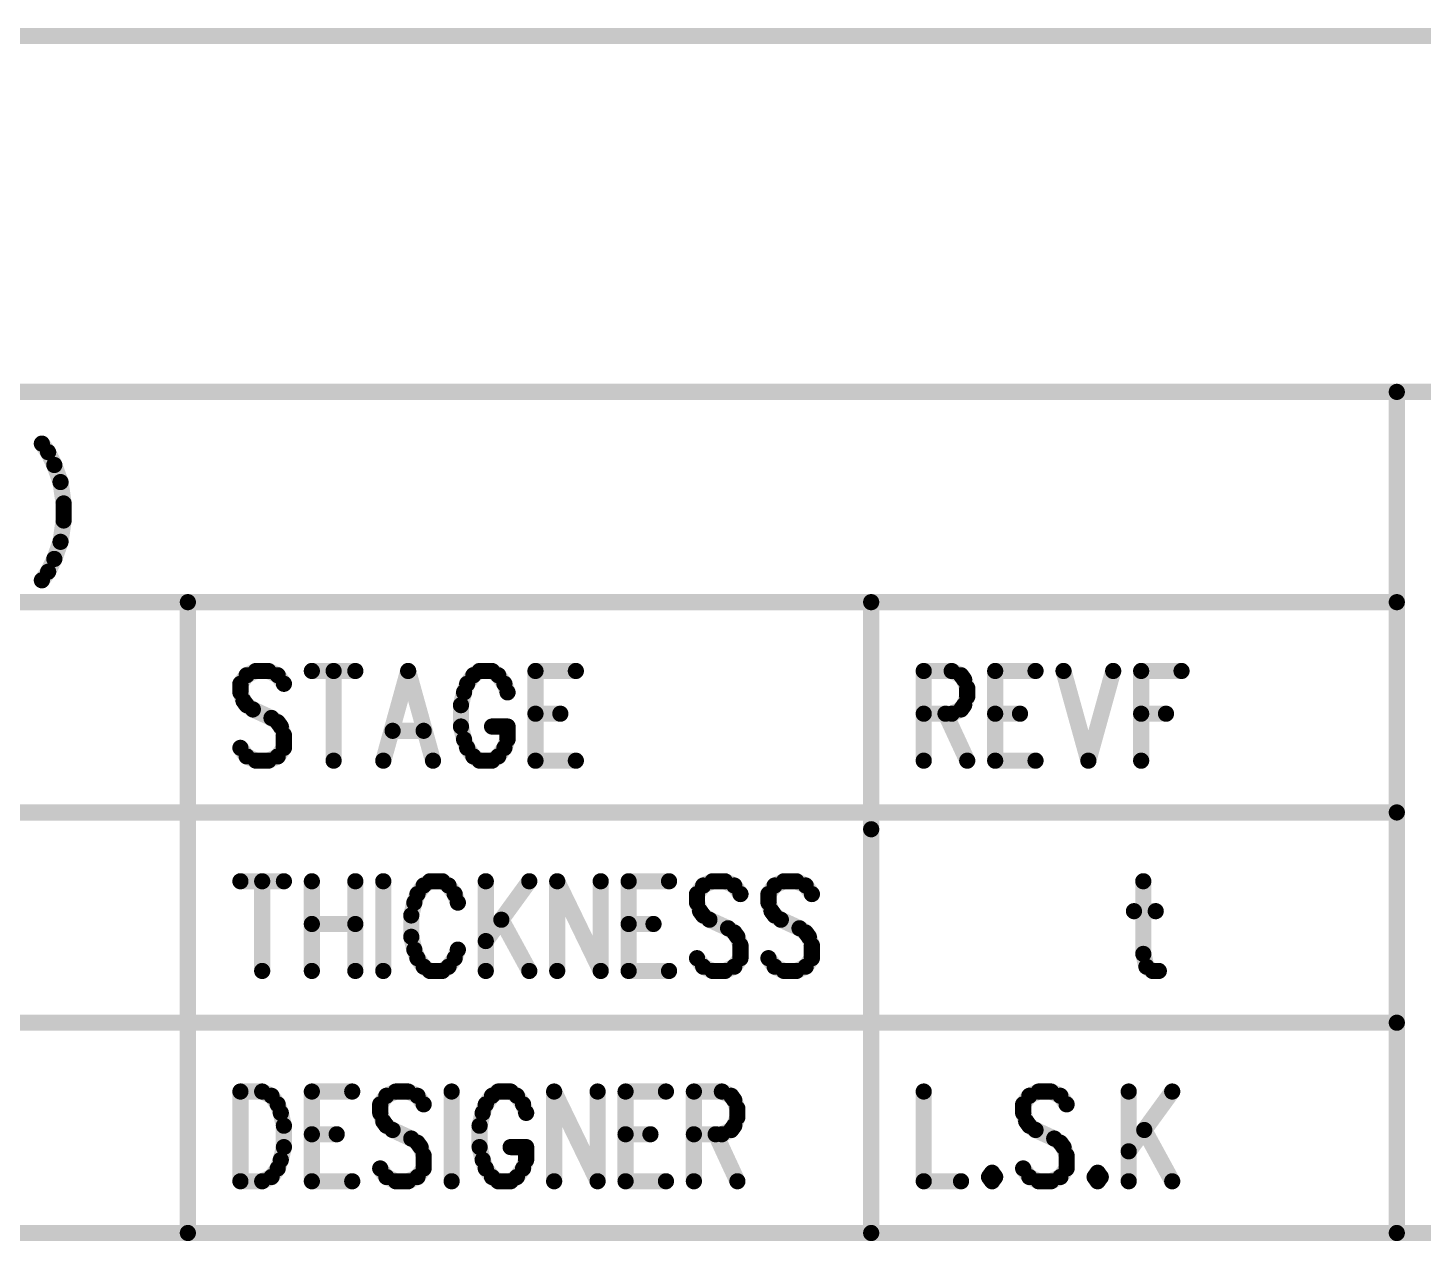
# Model space of a CAD drawing. Extents: x 100 to 144.1, y 92.5 to 144.1.
# Drawn here: x 112.01 to 120.64, y 92.55 to 100.05 of the extents above; entities that cross this region are included whole.
import ezdxf

# ---------------------------------------------------------------- set-up
doc = ezdxf.new("R2010")
doc.units = 0
doc.layers.get('0').update_dxf_attribs({"linetype": 'CONTINUOUS'})
doc.layers.add('MASK-TOP_PHO', color=1, linetype='CONTINUOUS')
doc.layers.add('SILK-TOP_PHO', color=5, linetype='CONTINUOUS')

# ---------------------------------------------------------------- blocks, each defined once
blk = doc.blocks.new('ROUND_1')
at = {"const_width": 0.050038}
blk.add_lwpolyline([(-0.025018, 0, 1), (0.025018, 0, 1)], format="xyb", close=True, dxfattribs=at)

msp = doc.modelspace()

# ---------------------------------------------------------------- linework, layer by layer
at = {"layer": 'MASK-TOP_PHO', "const_width": 0.100076}
for points in [[(100.000054, 100.000054), (143.999966, 100.000054)], [(127.625094, 97.799906), (100.32492, 97.799906)], [(120.474994, 97.799906), (120.474994, 92.600018)], [(112.097312, 97.48012), (112.13592, 97.427288)], [(112.13592, 97.427288), (112.174274, 97.34804)], [(112.174274, 97.34804), (112.212628, 97.242376)], [(112.212628, 97.242376), (112.231932, 97.110296)], [(112.231932, 97.110296), (112.231932, 97.004886)], [(112.231932, 97.004886), (112.212628, 96.872806)], [(112.212628, 96.872806), (112.174274, 96.767142)], [(112.174274, 96.767142), (112.13592, 96.687894)], [(112.13592, 96.687894), (112.097312, 96.635062)], [(120.474994, 96.499934), (100.000054, 96.499934)], [(113.000028, 96.499934), (113.000028, 92.600018)], [(117.225064, 96.499934), (117.225064, 95.096076)], [(113.420906, 96.074484), (113.363502, 96.048068)], [(113.497868, 96.074484), (113.420906, 96.074484)], [(113.555526, 96.048068), (113.497868, 96.074484)], [(113.7666, 96.074484), (114.035586, 96.074484)], [(113.90122, 96.074484), (113.90122, 95.520002)], [(114.361976, 96.074484), (114.208306, 95.520002)], [(114.361976, 96.074484), (114.515646, 95.520002)], [(114.803682, 96.074484), (114.765328, 96.048068)], [(114.880644, 96.074484), (114.803682, 96.074484)], [(114.918998, 96.048068), (114.880644, 96.074484)], [(115.149376, 96.074484), (115.149376, 95.520002)], [(115.149376, 96.074484), (115.399058, 96.074484)], [(117.54993, 96.074484), (117.54993, 95.520002)], [(117.54993, 96.074484), (117.722904, 96.074484)], [(117.722904, 96.074484), (117.780562, 96.048068)], [(117.991636, 96.074484), (117.991636, 95.520002)], [(117.991636, 96.074484), (118.241318, 96.074484)], [(118.414292, 96.074484), (118.567962, 95.520002)], [(118.721378, 96.074484), (118.567962, 95.520002)], [(118.894352, 96.074484), (118.894352, 95.520002)], [(118.894352, 96.074484), (119.144034, 96.074484)], [(113.363502, 96.048068), (113.324894, 95.995236)], [(113.324894, 95.995236), (113.324894, 95.942404)], [(113.59388, 95.995236), (113.555526, 96.048068)], [(114.726974, 95.995236), (114.70767, 95.942404)], [(114.765328, 96.048068), (114.726974, 95.995236)], [(114.957352, 95.995236), (114.918998, 96.048068)], [(114.976656, 95.942404), (114.957352, 95.995236)], [(117.780562, 96.048068), (117.799612, 96.021652)], [(117.799612, 96.021652), (117.818916, 95.96882)], [(117.818916, 95.96882), (117.818916, 95.915988)], [(113.324894, 95.942404), (113.344198, 95.889572)], [(113.344198, 95.889572), (113.363502, 95.863156)], [(114.70767, 95.942404), (114.68862, 95.863156)], [(117.818916, 95.915988), (117.799612, 95.863156)], [(113.363502, 95.863156), (113.401856, 95.83674)], [(113.401856, 95.83674), (113.517172, 95.783908)], [(114.68862, 95.863156), (114.68862, 95.731076)], [(115.149376, 95.810324), (115.303046, 95.810324)], [(117.722904, 95.810324), (117.54993, 95.810324)], [(117.68455, 95.810324), (117.818916, 95.520002)], [(117.780562, 95.83674), (117.722904, 95.810324)], [(117.799612, 95.863156), (117.780562, 95.83674)], [(117.991636, 95.810324), (118.145306, 95.810324)], [(118.894352, 95.810324), (119.048022, 95.810324)], [(113.517172, 95.783908), (113.555526, 95.757492)], [(113.555526, 95.757492), (113.574576, 95.731076)], [(113.574576, 95.731076), (113.59388, 95.678244)], [(114.68862, 95.731076), (114.70767, 95.651828)], [(114.880644, 95.731076), (114.976656, 95.731076)], [(114.976656, 95.651828), (114.976656, 95.731076)], [(113.59388, 95.678244), (113.59388, 95.59925)], [(114.265964, 95.70466), (114.457988, 95.70466)], [(114.70767, 95.651828), (114.726974, 95.59925)], [(114.957352, 95.59925), (114.976656, 95.651828)], [(113.363502, 95.546418), (113.324894, 95.59925)], [(113.420906, 95.520002), (113.363502, 95.546418)], [(113.555526, 95.546418), (113.497868, 95.520002)], [(113.59388, 95.59925), (113.555526, 95.546418)], [(114.726974, 95.59925), (114.765328, 95.546418)], [(114.765328, 95.546418), (114.803682, 95.520002)], [(114.880644, 95.520002), (114.918998, 95.546418)], [(114.918998, 95.546418), (114.957352, 95.59925)], [(113.497868, 95.520002), (113.420906, 95.520002)], [(114.803682, 95.520002), (114.880644, 95.520002)], [(115.149376, 95.520002), (115.399058, 95.520002)], [(117.991636, 95.520002), (118.241318, 95.520002)], [(120.474994, 95.199962), (100.000054, 95.199962)], [(117.225064, 95.096076), (117.225064, 92.600018)], [(113.324894, 94.774512), (113.59388, 94.774512)], [(113.459514, 94.774512), (113.459514, 94.22003)], [(113.7666, 94.774512), (113.7666, 94.22003)], [(114.035586, 94.774512), (114.035586, 94.22003)], [(114.208306, 94.774512), (114.208306, 94.22003)], [(114.496596, 94.774512), (114.457988, 94.748096)], [(114.573304, 94.774512), (114.496596, 94.774512)], [(114.611658, 94.748096), (114.573304, 94.774512)], [(114.842036, 94.774512), (114.842036, 94.22003)], [(115.111022, 94.774512), (114.842036, 94.404688)], [(115.283742, 94.774512), (115.283742, 94.22003)], [(115.283742, 94.774512), (115.552728, 94.22003)], [(115.552728, 94.774512), (115.552728, 94.22003)], [(115.725448, 94.774512), (115.725448, 94.22003)], [(115.725448, 94.774512), (115.97513, 94.774512)], [(116.244116, 94.774512), (116.186458, 94.748096)], [(116.320824, 94.774512), (116.244116, 94.774512)], [(116.378482, 94.748096), (116.320824, 94.774512)], [(116.685822, 94.774512), (116.628164, 94.748096)], [(116.76253, 94.774512), (116.685822, 94.774512)], [(116.820188, 94.748096), (116.76253, 94.774512)], [(118.90756, 94.774512), (118.90756, 94.32544)], [(114.419634, 94.695264), (114.40033, 94.642432)], [(114.457988, 94.748096), (114.419634, 94.695264)], [(114.650012, 94.695264), (114.611658, 94.748096)], [(114.669316, 94.642432), (114.650012, 94.695264)], [(116.186458, 94.748096), (116.148104, 94.695264)], [(116.148104, 94.695264), (116.148104, 94.642432)], [(116.416836, 94.695264), (116.378482, 94.748096)], [(116.628164, 94.748096), (116.58981, 94.695264)], [(116.58981, 94.695264), (116.58981, 94.642432)], [(116.858542, 94.695264), (116.820188, 94.748096)], [(114.40033, 94.642432), (114.38128, 94.563184)], [(116.148104, 94.642432), (116.167154, 94.5896)], [(116.167154, 94.5896), (116.186458, 94.563184)], [(116.58981, 94.642432), (116.60886, 94.5896)], [(116.60886, 94.5896), (116.628164, 94.563184)], [(118.849902, 94.5896), (118.984522, 94.5896)], [(113.7666, 94.510352), (114.035586, 94.510352)], [(114.38128, 94.563184), (114.38128, 94.431104)], [(114.938302, 94.536768), (115.111022, 94.22003)], [(115.725448, 94.510352), (115.879118, 94.510352)], [(116.186458, 94.563184), (116.224812, 94.536768)], [(116.224812, 94.536768), (116.340128, 94.483936)], [(116.628164, 94.563184), (116.666518, 94.536768)], [(116.666518, 94.536768), (116.781834, 94.483936)], [(114.38128, 94.431104), (114.40033, 94.351856)], [(116.340128, 94.483936), (116.378482, 94.45752)], [(116.378482, 94.45752), (116.397786, 94.431104)], [(116.397786, 94.431104), (116.416836, 94.378272)], [(116.781834, 94.483936), (116.820188, 94.45752)], [(116.820188, 94.45752), (116.839492, 94.431104)], [(116.839492, 94.431104), (116.858542, 94.378272)], [(114.40033, 94.351856), (114.419634, 94.299024)], [(114.650012, 94.299024), (114.669316, 94.351856)], [(116.416836, 94.378272), (116.416836, 94.299024)], [(116.858542, 94.378272), (116.858542, 94.299024)], [(118.90756, 94.32544), (118.926864, 94.246446)], [(114.419634, 94.299024), (114.457988, 94.246446)], [(114.457988, 94.246446), (114.496596, 94.22003)], [(114.573304, 94.22003), (114.611658, 94.246446)], [(114.611658, 94.246446), (114.650012, 94.299024)], [(116.186458, 94.246446), (116.148104, 94.299024)], [(116.244116, 94.22003), (116.186458, 94.246446)], [(116.378482, 94.246446), (116.320824, 94.22003)], [(116.416836, 94.299024), (116.378482, 94.246446)], [(116.628164, 94.246446), (116.58981, 94.299024)], [(116.685822, 94.22003), (116.628164, 94.246446)], [(116.820188, 94.246446), (116.76253, 94.22003)], [(116.858542, 94.299024), (116.820188, 94.246446)], [(118.926864, 94.246446), (118.965218, 94.22003)], [(114.496596, 94.22003), (114.573304, 94.22003)], [(115.725448, 94.22003), (115.97513, 94.22003)], [(116.320824, 94.22003), (116.244116, 94.22003)], [(116.76253, 94.22003), (116.685822, 94.22003)], [(118.965218, 94.22003), (119.003572, 94.22003)], [(120.474994, 93.89999), (100.000054, 93.89999)], [(113.324894, 93.47454), (113.324894, 92.919804)], [(113.324894, 93.47454), (113.459514, 93.47454)], [(113.459514, 93.47454), (113.517172, 93.448124)], [(113.7666, 93.47454), (113.7666, 92.919804)], [(113.7666, 93.47454), (114.016282, 93.47454)], [(114.285268, 93.47454), (114.22761, 93.448124)], [(114.361976, 93.47454), (114.285268, 93.47454)], [(114.419634, 93.448124), (114.361976, 93.47454)], [(114.630962, 93.47454), (114.630962, 92.919804)], [(114.918998, 93.47454), (114.880644, 93.448124)], [(114.995706, 93.47454), (114.918998, 93.47454)], [(115.034314, 93.448124), (114.995706, 93.47454)], [(115.264692, 93.47454), (115.264692, 92.919804)], [(115.264692, 93.47454), (115.533424, 92.919804)], [(115.533424, 93.47454), (115.533424, 92.919804)], [(115.706398, 93.47454), (115.706398, 92.919804)], [(115.706398, 93.47454), (115.95608, 93.47454)], [(116.1288, 93.47454), (116.1288, 92.919804)], [(116.1288, 93.47454), (116.301774, 93.47454)], [(116.301774, 93.47454), (116.359432, 93.448124)], [(117.54993, 93.47454), (117.54993, 92.919804)], [(118.260622, 93.47454), (118.202964, 93.448124)], [(118.33733, 93.47454), (118.260622, 93.47454)], [(118.394988, 93.448124), (118.33733, 93.47454)], [(118.81739, 93.47454), (118.81739, 92.919804)], [(119.086376, 93.47454), (118.81739, 93.104716)], [(113.517172, 93.448124), (113.555526, 93.395292)], [(113.555526, 93.395292), (113.574576, 93.34246)], [(114.22761, 93.448124), (114.189256, 93.395292)], [(114.189256, 93.395292), (114.189256, 93.34246)], [(114.457988, 93.395292), (114.419634, 93.448124)], [(114.842036, 93.395292), (114.822986, 93.34246)], [(114.880644, 93.448124), (114.842036, 93.395292)], [(115.072668, 93.395292), (115.034314, 93.448124)], [(115.091718, 93.34246), (115.072668, 93.395292)], [(116.359432, 93.448124), (116.378482, 93.421708)], [(116.378482, 93.421708), (116.397786, 93.368876)], [(118.202964, 93.448124), (118.16461, 93.395292)], [(118.16461, 93.395292), (118.16461, 93.34246)], [(118.433342, 93.395292), (118.394988, 93.448124)], [(113.574576, 93.34246), (113.59388, 93.263212)], [(114.189256, 93.34246), (114.208306, 93.289628)], [(114.822986, 93.34246), (114.803682, 93.263212)], [(116.397786, 93.316044), (116.378482, 93.263212)], [(116.397786, 93.368876), (116.397786, 93.316044)], [(118.16461, 93.34246), (118.18366, 93.289628)], [(113.59388, 93.263212), (113.59388, 93.131132)], [(113.7666, 93.21038), (113.92027, 93.21038)], [(114.208306, 93.289628), (114.22761, 93.263212)], [(114.22761, 93.263212), (114.265964, 93.236796)], [(114.265964, 93.236796), (114.38128, 93.183964)], [(114.803682, 93.263212), (114.803682, 93.131132)], [(115.706398, 93.21038), (115.860068, 93.21038)], [(116.301774, 93.21038), (116.1288, 93.21038)], [(116.26342, 93.21038), (116.397786, 92.919804)], [(116.359432, 93.236796), (116.301774, 93.21038)], [(116.378482, 93.263212), (116.359432, 93.236796)], [(118.18366, 93.289628), (118.202964, 93.263212)], [(118.202964, 93.263212), (118.241318, 93.236796)], [(118.241318, 93.236796), (118.356634, 93.183964)], [(118.913402, 93.236796), (119.086376, 92.919804)], [(113.59388, 93.131132), (113.574576, 93.051884)], [(114.38128, 93.183964), (114.419634, 93.157548)], [(114.419634, 93.157548), (114.438938, 93.131132)], [(114.438938, 93.131132), (114.457988, 93.0783)], [(114.803682, 93.131132), (114.822986, 93.051884)], [(114.995706, 93.131132), (115.091718, 93.131132)], [(115.091718, 93.051884), (115.091718, 93.131132)], [(118.356634, 93.183964), (118.394988, 93.157548)], [(118.394988, 93.157548), (118.414292, 93.131132)], [(118.414292, 93.131132), (118.433342, 93.0783)], [(113.574576, 93.051884), (113.555526, 92.999052)], [(114.457988, 93.0783), (114.457988, 92.999052)], [(114.822986, 93.051884), (114.842036, 92.999052)], [(115.072668, 92.999052), (115.091718, 93.051884)], [(118.433342, 93.0783), (118.433342, 92.999052)], [(113.517172, 92.94622), (113.459514, 92.919804)], [(113.555526, 92.999052), (113.517172, 92.94622)], [(114.22761, 92.94622), (114.189256, 92.999052)], [(114.285268, 92.919804), (114.22761, 92.94622)], [(114.419634, 92.94622), (114.361976, 92.919804)], [(114.457988, 92.999052), (114.419634, 92.94622)], [(114.842036, 92.999052), (114.880644, 92.94622)], [(114.880644, 92.94622), (114.918998, 92.919804)], [(114.995706, 92.919804), (115.034314, 92.94622)], [(115.034314, 92.94622), (115.072668, 92.999052)], [(117.972586, 92.972636), (117.953282, 92.94622)], [(117.953282, 92.94622), (117.972586, 92.919804)], [(117.991636, 92.94622), (117.972586, 92.972636)], [(117.972586, 92.919804), (117.991636, 92.94622)], [(118.202964, 92.94622), (118.16461, 92.999052)], [(118.260622, 92.919804), (118.202964, 92.94622)], [(118.394988, 92.94622), (118.33733, 92.919804)], [(118.433342, 92.999052), (118.394988, 92.94622)], [(118.625366, 92.972636), (118.606316, 92.94622)], [(118.606316, 92.94622), (118.625366, 92.919804)], [(118.64467, 92.94622), (118.625366, 92.972636)], [(118.625366, 92.919804), (118.64467, 92.94622)], [(113.459514, 92.919804), (113.324894, 92.919804)], [(113.7666, 92.919804), (114.016282, 92.919804)], [(114.361976, 92.919804), (114.285268, 92.919804)], [(114.918998, 92.919804), (114.995706, 92.919804)], [(115.706398, 92.919804), (115.95608, 92.919804)], [(117.54993, 92.919804), (117.780562, 92.919804)], [(118.33733, 92.919804), (118.260622, 92.919804)], [(100.32492, 92.600018), (127.625094, 92.600018)]]:
    msp.add_lwpolyline(points, dxfattribs=at)
at = {"layer": 'SILK-TOP_PHO', "const_width": 0.100076}
for points in [[(100.000054, 100.000054), (143.999966, 100.000054)], [(127.625094, 97.799906), (100.32492, 97.799906)], [(120.474994, 97.799906), (120.474994, 92.600018)], [(112.097312, 97.48012), (112.13592, 97.427288)], [(112.13592, 97.427288), (112.174274, 97.34804)], [(112.174274, 97.34804), (112.212628, 97.242376)], [(112.212628, 97.242376), (112.231932, 97.110296)], [(112.231932, 97.110296), (112.231932, 97.004886)], [(112.231932, 97.004886), (112.212628, 96.872806)], [(112.212628, 96.872806), (112.174274, 96.767142)], [(112.174274, 96.767142), (112.13592, 96.687894)], [(112.13592, 96.687894), (112.097312, 96.635062)], [(120.474994, 96.499934), (100.000054, 96.499934)], [(113.000028, 96.499934), (113.000028, 92.600018)], [(117.225064, 96.499934), (117.225064, 95.096076)], [(113.420906, 96.074484), (113.363502, 96.048068)], [(113.497868, 96.074484), (113.420906, 96.074484)], [(113.555526, 96.048068), (113.497868, 96.074484)], [(113.7666, 96.074484), (114.035586, 96.074484)], [(113.90122, 96.074484), (113.90122, 95.520002)], [(114.361976, 96.074484), (114.208306, 95.520002)], [(114.361976, 96.074484), (114.515646, 95.520002)], [(114.803682, 96.074484), (114.765328, 96.048068)], [(114.880644, 96.074484), (114.803682, 96.074484)], [(114.918998, 96.048068), (114.880644, 96.074484)], [(115.149376, 96.074484), (115.149376, 95.520002)], [(115.149376, 96.074484), (115.399058, 96.074484)], [(117.54993, 96.074484), (117.54993, 95.520002)], [(117.54993, 96.074484), (117.722904, 96.074484)], [(117.722904, 96.074484), (117.780562, 96.048068)], [(117.991636, 96.074484), (117.991636, 95.520002)], [(117.991636, 96.074484), (118.241318, 96.074484)], [(118.414292, 96.074484), (118.567962, 95.520002)], [(118.721378, 96.074484), (118.567962, 95.520002)], [(118.894352, 96.074484), (118.894352, 95.520002)], [(118.894352, 96.074484), (119.144034, 96.074484)], [(113.363502, 96.048068), (113.324894, 95.995236)], [(113.324894, 95.995236), (113.324894, 95.942404)], [(113.59388, 95.995236), (113.555526, 96.048068)], [(114.726974, 95.995236), (114.70767, 95.942404)], [(114.765328, 96.048068), (114.726974, 95.995236)], [(114.957352, 95.995236), (114.918998, 96.048068)], [(114.976656, 95.942404), (114.957352, 95.995236)], [(117.780562, 96.048068), (117.799612, 96.021652)], [(117.799612, 96.021652), (117.818916, 95.96882)], [(117.818916, 95.96882), (117.818916, 95.915988)], [(113.324894, 95.942404), (113.344198, 95.889572)], [(113.344198, 95.889572), (113.363502, 95.863156)], [(114.70767, 95.942404), (114.68862, 95.863156)], [(117.818916, 95.915988), (117.799612, 95.863156)], [(113.363502, 95.863156), (113.401856, 95.83674)], [(113.401856, 95.83674), (113.517172, 95.783908)], [(114.68862, 95.863156), (114.68862, 95.731076)], [(115.149376, 95.810324), (115.303046, 95.810324)], [(117.722904, 95.810324), (117.54993, 95.810324)], [(117.68455, 95.810324), (117.818916, 95.520002)], [(117.780562, 95.83674), (117.722904, 95.810324)], [(117.799612, 95.863156), (117.780562, 95.83674)], [(117.991636, 95.810324), (118.145306, 95.810324)], [(118.894352, 95.810324), (119.048022, 95.810324)], [(113.517172, 95.783908), (113.555526, 95.757492)], [(113.555526, 95.757492), (113.574576, 95.731076)], [(113.574576, 95.731076), (113.59388, 95.678244)], [(114.68862, 95.731076), (114.70767, 95.651828)], [(114.880644, 95.731076), (114.976656, 95.731076)], [(114.976656, 95.651828), (114.976656, 95.731076)], [(113.59388, 95.678244), (113.59388, 95.59925)], [(114.265964, 95.70466), (114.457988, 95.70466)], [(114.70767, 95.651828), (114.726974, 95.59925)], [(114.957352, 95.59925), (114.976656, 95.651828)], [(113.363502, 95.546418), (113.324894, 95.59925)], [(113.420906, 95.520002), (113.363502, 95.546418)], [(113.555526, 95.546418), (113.497868, 95.520002)], [(113.59388, 95.59925), (113.555526, 95.546418)], [(114.726974, 95.59925), (114.765328, 95.546418)], [(114.765328, 95.546418), (114.803682, 95.520002)], [(114.880644, 95.520002), (114.918998, 95.546418)], [(114.918998, 95.546418), (114.957352, 95.59925)], [(113.497868, 95.520002), (113.420906, 95.520002)], [(114.803682, 95.520002), (114.880644, 95.520002)], [(115.149376, 95.520002), (115.399058, 95.520002)], [(117.991636, 95.520002), (118.241318, 95.520002)], [(120.474994, 95.199962), (100.000054, 95.199962)], [(117.225064, 95.096076), (117.225064, 92.600018)], [(113.324894, 94.774512), (113.59388, 94.774512)], [(113.459514, 94.774512), (113.459514, 94.22003)], [(113.7666, 94.774512), (113.7666, 94.22003)], [(114.035586, 94.774512), (114.035586, 94.22003)], [(114.208306, 94.774512), (114.208306, 94.22003)], [(114.496596, 94.774512), (114.457988, 94.748096)], [(114.573304, 94.774512), (114.496596, 94.774512)], [(114.611658, 94.748096), (114.573304, 94.774512)], [(114.842036, 94.774512), (114.842036, 94.22003)], [(115.111022, 94.774512), (114.842036, 94.404688)], [(115.283742, 94.774512), (115.283742, 94.22003)], [(115.283742, 94.774512), (115.552728, 94.22003)], [(115.552728, 94.774512), (115.552728, 94.22003)], [(115.725448, 94.774512), (115.725448, 94.22003)], [(115.725448, 94.774512), (115.97513, 94.774512)], [(116.244116, 94.774512), (116.186458, 94.748096)], [(116.320824, 94.774512), (116.244116, 94.774512)], [(116.378482, 94.748096), (116.320824, 94.774512)], [(116.685822, 94.774512), (116.628164, 94.748096)], [(116.76253, 94.774512), (116.685822, 94.774512)], [(116.820188, 94.748096), (116.76253, 94.774512)], [(118.90756, 94.774512), (118.90756, 94.32544)], [(114.419634, 94.695264), (114.40033, 94.642432)], [(114.457988, 94.748096), (114.419634, 94.695264)], [(114.650012, 94.695264), (114.611658, 94.748096)], [(114.669316, 94.642432), (114.650012, 94.695264)], [(116.186458, 94.748096), (116.148104, 94.695264)], [(116.148104, 94.695264), (116.148104, 94.642432)], [(116.416836, 94.695264), (116.378482, 94.748096)], [(116.628164, 94.748096), (116.58981, 94.695264)], [(116.58981, 94.695264), (116.58981, 94.642432)], [(116.858542, 94.695264), (116.820188, 94.748096)], [(114.40033, 94.642432), (114.38128, 94.563184)], [(116.148104, 94.642432), (116.167154, 94.5896)], [(116.167154, 94.5896), (116.186458, 94.563184)], [(116.58981, 94.642432), (116.60886, 94.5896)], [(116.60886, 94.5896), (116.628164, 94.563184)], [(118.849902, 94.5896), (118.984522, 94.5896)], [(113.7666, 94.510352), (114.035586, 94.510352)], [(114.38128, 94.563184), (114.38128, 94.431104)], [(114.938302, 94.536768), (115.111022, 94.22003)], [(115.725448, 94.510352), (115.879118, 94.510352)], [(116.186458, 94.563184), (116.224812, 94.536768)], [(116.224812, 94.536768), (116.340128, 94.483936)], [(116.628164, 94.563184), (116.666518, 94.536768)], [(116.666518, 94.536768), (116.781834, 94.483936)], [(114.38128, 94.431104), (114.40033, 94.351856)], [(116.340128, 94.483936), (116.378482, 94.45752)], [(116.378482, 94.45752), (116.397786, 94.431104)], [(116.397786, 94.431104), (116.416836, 94.378272)], [(116.781834, 94.483936), (116.820188, 94.45752)], [(116.820188, 94.45752), (116.839492, 94.431104)], [(116.839492, 94.431104), (116.858542, 94.378272)], [(114.40033, 94.351856), (114.419634, 94.299024)], [(114.650012, 94.299024), (114.669316, 94.351856)], [(116.416836, 94.378272), (116.416836, 94.299024)], [(116.858542, 94.378272), (116.858542, 94.299024)], [(118.90756, 94.32544), (118.926864, 94.246446)], [(114.419634, 94.299024), (114.457988, 94.246446)], [(114.457988, 94.246446), (114.496596, 94.22003)], [(114.573304, 94.22003), (114.611658, 94.246446)], [(114.611658, 94.246446), (114.650012, 94.299024)], [(116.186458, 94.246446), (116.148104, 94.299024)], [(116.244116, 94.22003), (116.186458, 94.246446)], [(116.378482, 94.246446), (116.320824, 94.22003)], [(116.416836, 94.299024), (116.378482, 94.246446)], [(116.628164, 94.246446), (116.58981, 94.299024)], [(116.685822, 94.22003), (116.628164, 94.246446)], [(116.820188, 94.246446), (116.76253, 94.22003)], [(116.858542, 94.299024), (116.820188, 94.246446)], [(118.926864, 94.246446), (118.965218, 94.22003)], [(114.496596, 94.22003), (114.573304, 94.22003)], [(115.725448, 94.22003), (115.97513, 94.22003)], [(116.320824, 94.22003), (116.244116, 94.22003)], [(116.76253, 94.22003), (116.685822, 94.22003)], [(118.965218, 94.22003), (119.003572, 94.22003)], [(120.474994, 93.89999), (100.000054, 93.89999)], [(113.324894, 93.47454), (113.324894, 92.919804)], [(113.324894, 93.47454), (113.459514, 93.47454)], [(113.459514, 93.47454), (113.517172, 93.448124)], [(113.7666, 93.47454), (113.7666, 92.919804)], [(113.7666, 93.47454), (114.016282, 93.47454)], [(114.285268, 93.47454), (114.22761, 93.448124)], [(114.361976, 93.47454), (114.285268, 93.47454)], [(114.419634, 93.448124), (114.361976, 93.47454)], [(114.630962, 93.47454), (114.630962, 92.919804)], [(114.918998, 93.47454), (114.880644, 93.448124)], [(114.995706, 93.47454), (114.918998, 93.47454)], [(115.034314, 93.448124), (114.995706, 93.47454)], [(115.264692, 93.47454), (115.264692, 92.919804)], [(115.264692, 93.47454), (115.533424, 92.919804)], [(115.533424, 93.47454), (115.533424, 92.919804)], [(115.706398, 93.47454), (115.706398, 92.919804)], [(115.706398, 93.47454), (115.95608, 93.47454)], [(116.1288, 93.47454), (116.1288, 92.919804)], [(116.1288, 93.47454), (116.301774, 93.47454)], [(116.301774, 93.47454), (116.359432, 93.448124)], [(117.54993, 93.47454), (117.54993, 92.919804)], [(118.260622, 93.47454), (118.202964, 93.448124)], [(118.33733, 93.47454), (118.260622, 93.47454)], [(118.394988, 93.448124), (118.33733, 93.47454)], [(118.81739, 93.47454), (118.81739, 92.919804)], [(119.086376, 93.47454), (118.81739, 93.104716)], [(113.517172, 93.448124), (113.555526, 93.395292)], [(113.555526, 93.395292), (113.574576, 93.34246)], [(114.22761, 93.448124), (114.189256, 93.395292)], [(114.189256, 93.395292), (114.189256, 93.34246)], [(114.457988, 93.395292), (114.419634, 93.448124)], [(114.842036, 93.395292), (114.822986, 93.34246)], [(114.880644, 93.448124), (114.842036, 93.395292)], [(115.072668, 93.395292), (115.034314, 93.448124)], [(115.091718, 93.34246), (115.072668, 93.395292)], [(116.359432, 93.448124), (116.378482, 93.421708)], [(116.378482, 93.421708), (116.397786, 93.368876)], [(118.202964, 93.448124), (118.16461, 93.395292)], [(118.16461, 93.395292), (118.16461, 93.34246)], [(118.433342, 93.395292), (118.394988, 93.448124)], [(113.574576, 93.34246), (113.59388, 93.263212)], [(114.189256, 93.34246), (114.208306, 93.289628)], [(114.822986, 93.34246), (114.803682, 93.263212)], [(116.397786, 93.316044), (116.378482, 93.263212)], [(116.397786, 93.368876), (116.397786, 93.316044)], [(118.16461, 93.34246), (118.18366, 93.289628)], [(113.59388, 93.263212), (113.59388, 93.131132)], [(113.7666, 93.21038), (113.92027, 93.21038)], [(114.208306, 93.289628), (114.22761, 93.263212)], [(114.22761, 93.263212), (114.265964, 93.236796)], [(114.265964, 93.236796), (114.38128, 93.183964)], [(114.803682, 93.263212), (114.803682, 93.131132)], [(115.706398, 93.21038), (115.860068, 93.21038)], [(116.301774, 93.21038), (116.1288, 93.21038)], [(116.26342, 93.21038), (116.397786, 92.919804)], [(116.359432, 93.236796), (116.301774, 93.21038)], [(116.378482, 93.263212), (116.359432, 93.236796)], [(118.18366, 93.289628), (118.202964, 93.263212)], [(118.202964, 93.263212), (118.241318, 93.236796)], [(118.241318, 93.236796), (118.356634, 93.183964)], [(118.913402, 93.236796), (119.086376, 92.919804)], [(113.59388, 93.131132), (113.574576, 93.051884)], [(114.38128, 93.183964), (114.419634, 93.157548)], [(114.419634, 93.157548), (114.438938, 93.131132)], [(114.438938, 93.131132), (114.457988, 93.0783)], [(114.803682, 93.131132), (114.822986, 93.051884)], [(114.995706, 93.131132), (115.091718, 93.131132)], [(115.091718, 93.051884), (115.091718, 93.131132)], [(118.356634, 93.183964), (118.394988, 93.157548)], [(118.394988, 93.157548), (118.414292, 93.131132)], [(118.414292, 93.131132), (118.433342, 93.0783)], [(113.574576, 93.051884), (113.555526, 92.999052)], [(114.457988, 93.0783), (114.457988, 92.999052)], [(114.822986, 93.051884), (114.842036, 92.999052)], [(115.072668, 92.999052), (115.091718, 93.051884)], [(118.433342, 93.0783), (118.433342, 92.999052)], [(113.517172, 92.94622), (113.459514, 92.919804)], [(113.555526, 92.999052), (113.517172, 92.94622)], [(114.22761, 92.94622), (114.189256, 92.999052)], [(114.285268, 92.919804), (114.22761, 92.94622)], [(114.419634, 92.94622), (114.361976, 92.919804)], [(114.457988, 92.999052), (114.419634, 92.94622)], [(114.842036, 92.999052), (114.880644, 92.94622)], [(114.880644, 92.94622), (114.918998, 92.919804)], [(114.995706, 92.919804), (115.034314, 92.94622)], [(115.034314, 92.94622), (115.072668, 92.999052)], [(117.972586, 92.972636), (117.953282, 92.94622)], [(117.953282, 92.94622), (117.972586, 92.919804)], [(117.991636, 92.94622), (117.972586, 92.972636)], [(117.972586, 92.919804), (117.991636, 92.94622)], [(118.202964, 92.94622), (118.16461, 92.999052)], [(118.260622, 92.919804), (118.202964, 92.94622)], [(118.394988, 92.94622), (118.33733, 92.919804)], [(118.433342, 92.999052), (118.394988, 92.94622)], [(118.625366, 92.972636), (118.606316, 92.94622)], [(118.606316, 92.94622), (118.625366, 92.919804)], [(118.64467, 92.94622), (118.625366, 92.972636)], [(118.625366, 92.919804), (118.64467, 92.94622)], [(113.459514, 92.919804), (113.324894, 92.919804)], [(113.7666, 92.919804), (114.016282, 92.919804)], [(114.361976, 92.919804), (114.285268, 92.919804)], [(114.918998, 92.919804), (114.995706, 92.919804)], [(115.706398, 92.919804), (115.95608, 92.919804)], [(117.54993, 92.919804), (117.780562, 92.919804)], [(118.33733, 92.919804), (118.260622, 92.919804)], [(100.32492, 92.600018), (127.625094, 92.600018)]]:
    msp.add_lwpolyline(points, dxfattribs=at)

# ---------------------------------------------------------------- block references
at = {"layer": 'MASK-TOP_PHO'}
for p in [(120.474994, 97.799906), (112.097312, 97.48012), (112.13592, 97.427288), (112.174274, 97.34804), (112.212628, 97.242376), (112.231932, 97.110296), (112.231932, 97.004886), (112.212628, 96.872806), (112.174274, 96.767142), (112.13592, 96.687894), (112.097312, 96.635062), (113.000028, 96.499934), (117.225064, 96.499934), (120.474994, 96.499934), (113.420906, 96.074484), (113.497868, 96.074484), (113.7666, 96.074484), (113.90122, 96.074484), (114.035586, 96.074484), (114.361976, 96.074484), (114.361976, 96.074484), (114.803682, 96.074484), (114.880644, 96.074484), (115.149376, 96.074484), (115.149376, 96.074484), (115.399058, 96.074484), (117.54993, 96.074484), (117.54993, 96.074484), (117.722904, 96.074484), (117.991636, 96.074484), (117.991636, 96.074484), (118.241318, 96.074484), (118.414292, 96.074484), (118.721378, 96.074484), (118.894352, 96.074484), (118.894352, 96.074484), (119.144034, 96.074484), (113.324894, 95.995236), (113.363502, 96.048068), (113.555526, 96.048068), (113.59388, 95.995236), (114.726974, 95.995236), (114.765328, 96.048068), (114.918998, 96.048068), (114.957352, 95.995236), (117.780562, 96.048068), (117.799612, 96.021652), (117.818916, 95.96882), (113.324894, 95.942404), (113.344198, 95.889572), (114.70767, 95.942404), (114.976656, 95.942404), (117.818916, 95.915988), (113.363502, 95.863156), (113.401856, 95.83674), (114.68862, 95.863156), (115.149376, 95.810324), (115.303046, 95.810324), (117.54993, 95.810324), (117.68455, 95.810324), (117.722904, 95.810324), (117.780562, 95.83674), (117.799612, 95.863156), (117.991636, 95.810324), (118.145306, 95.810324), (118.894352, 95.810324), (119.048022, 95.810324), (113.517172, 95.783908), (113.517172, 95.783908), (113.555526, 95.757492), (113.574576, 95.731076), (114.68862, 95.731076), (114.880644, 95.731076), (114.976656, 95.731076), (114.976656, 95.731076), (113.59388, 95.678244), (114.265964, 95.70466), (114.457988, 95.70466), (114.70767, 95.651828), (114.976656, 95.651828), (113.324894, 95.59925), (113.363502, 95.546418), (113.555526, 95.546418), (113.59388, 95.59925), (114.726974, 95.59925), (114.765328, 95.546418), (114.918998, 95.546418), (114.957352, 95.59925), (113.420906, 95.520002), (113.497868, 95.520002), (113.90122, 95.520002), (114.208306, 95.520002), (114.515646, 95.520002), (114.803682, 95.520002), (114.880644, 95.520002), (115.149376, 95.520002), (115.149376, 95.520002), (115.399058, 95.520002), (117.54993, 95.520002), (117.818916, 95.520002), (117.991636, 95.520002), (117.991636, 95.520002), (118.241318, 95.520002), (118.567962, 95.520002), (118.567962, 95.520002), (118.894352, 95.520002), (120.474994, 95.199962), (117.225064, 95.096076), (117.225064, 95.096076), (113.324894, 94.774512), (113.459514, 94.774512), (113.59388, 94.774512), (113.7666, 94.774512), (114.035586, 94.774512), (114.208306, 94.774512), (114.496596, 94.774512), (114.573304, 94.774512), (114.842036, 94.774512), (115.111022, 94.774512), (115.283742, 94.774512), (115.283742, 94.774512), (115.552728, 94.774512), (115.725448, 94.774512), (115.725448, 94.774512), (115.97513, 94.774512), (116.244116, 94.774512), (116.320824, 94.774512), (116.685822, 94.774512), (116.76253, 94.774512), (118.90756, 94.774512), (114.419634, 94.695264), (114.457988, 94.748096), (114.611658, 94.748096), (114.650012, 94.695264), (116.148104, 94.695264), (116.186458, 94.748096), (116.378482, 94.748096), (116.416836, 94.695264), (116.58981, 94.695264), (116.628164, 94.748096), (116.820188, 94.748096), (116.858542, 94.695264), (114.40033, 94.642432), (114.669316, 94.642432), (116.148104, 94.642432), (116.167154, 94.5896), (116.58981, 94.642432), (116.60886, 94.5896), (118.849902, 94.5896), (118.984522, 94.5896), (113.7666, 94.510352), (114.035586, 94.510352), (114.38128, 94.563184), (114.938302, 94.536768), (115.725448, 94.510352), (115.879118, 94.510352), (116.186458, 94.563184), (116.224812, 94.536768), (116.628164, 94.563184), (116.666518, 94.536768), (114.38128, 94.431104), (116.340128, 94.483936), (116.378482, 94.45752), (116.397786, 94.431104), (116.781834, 94.483936), (116.820188, 94.45752), (116.839492, 94.431104), (114.40033, 94.351856), (114.669316, 94.351856), (114.842036, 94.404688), (116.416836, 94.378272), (116.858542, 94.378272), (118.90756, 94.32544), (114.419634, 94.299024), (114.457988, 94.246446), (114.611658, 94.246446), (114.650012, 94.299024), (116.148104, 94.299024), (116.186458, 94.246446), (116.378482, 94.246446), (116.416836, 94.299024), (116.58981, 94.299024), (116.628164, 94.246446), (116.820188, 94.246446), (116.858542, 94.299024), (118.926864, 94.246446), (113.459514, 94.22003), (113.7666, 94.22003), (114.035586, 94.22003), (114.208306, 94.22003), (114.496596, 94.22003), (114.573304, 94.22003), (114.842036, 94.22003), (115.111022, 94.22003), (115.283742, 94.22003), (115.552728, 94.22003), (115.552728, 94.22003), (115.725448, 94.22003), (115.725448, 94.22003), (115.97513, 94.22003), (116.244116, 94.22003), (116.320824, 94.22003), (116.685822, 94.22003), (116.76253, 94.22003), (118.965218, 94.22003), (119.003572, 94.22003), (120.474994, 93.89999), (113.324894, 93.47454), (113.324894, 93.47454), (113.459514, 93.47454), (113.7666, 93.47454), (113.7666, 93.47454), (114.016282, 93.47454), (114.285268, 93.47454), (114.361976, 93.47454), (114.630962, 93.47454), (114.918998, 93.47454), (114.995706, 93.47454), (115.264692, 93.47454), (115.264692, 93.47454), (115.533424, 93.47454), (115.706398, 93.47454), (115.706398, 93.47454), (115.95608, 93.47454), (116.1288, 93.47454), (116.1288, 93.47454), (116.301774, 93.47454), (117.54993, 93.47454), (118.260622, 93.47454), (118.33733, 93.47454), (118.81739, 93.47454), (119.086376, 93.47454), (113.517172, 93.448124), (113.517172, 93.448124), (113.555526, 93.395292), (114.189256, 93.395292), (114.22761, 93.448124), (114.419634, 93.448124), (114.457988, 93.395292), (114.842036, 93.395292), (114.880644, 93.448124), (115.034314, 93.448124), (115.072668, 93.395292), (116.359432, 93.448124), (116.378482, 93.421708), (118.16461, 93.395292), (118.202964, 93.448124), (118.394988, 93.448124), (118.433342, 93.395292), (113.574576, 93.34246), (114.189256, 93.34246), (114.822986, 93.34246), (115.091718, 93.34246), (116.397786, 93.368876), (116.397786, 93.316044), (118.16461, 93.34246), (113.59388, 93.263212), (113.7666, 93.21038), (113.92027, 93.21038), (114.208306, 93.289628), (114.22761, 93.263212), (114.265964, 93.236796), (114.803682, 93.263212), (115.706398, 93.21038), (115.860068, 93.21038), (116.1288, 93.21038), (116.26342, 93.21038), (116.301774, 93.21038), (116.359432, 93.236796), (116.378482, 93.263212), (118.18366, 93.289628), (118.202964, 93.263212), (118.241318, 93.236796), (118.913402, 93.236796), (113.59388, 93.131132), (114.38128, 93.183964), (114.419634, 93.157548), (114.438938, 93.131132), (114.803682, 93.131132), (114.995706, 93.131132), (115.091718, 93.131132), (115.091718, 93.131132), (118.356634, 93.183964), (118.394988, 93.157548), (118.414292, 93.131132), (113.574576, 93.051884), (114.457988, 93.0783), (114.822986, 93.051884), (115.091718, 93.051884), (118.433342, 93.0783), (118.81739, 93.104716), (113.517172, 92.94622), (113.517172, 92.94622), (113.555526, 92.999052), (114.189256, 92.999052), (114.22761, 92.94622), (114.419634, 92.94622), (114.457988, 92.999052), (114.842036, 92.999052), (114.880644, 92.94622), (115.034314, 92.94622), (115.072668, 92.999052), (117.953282, 92.94622), (117.972586, 92.972636), (117.972586, 92.972636), (117.991636, 92.94622), (118.16461, 92.999052), (118.202964, 92.94622), (118.394988, 92.94622), (118.433342, 92.999052), (118.606316, 92.94622), (118.625366, 92.972636), (118.625366, 92.972636), (118.64467, 92.94622), (113.324894, 92.919804), (113.324894, 92.919804), (113.459514, 92.919804), (113.7666, 92.919804), (113.7666, 92.919804), (114.016282, 92.919804), (114.285268, 92.919804), (114.361976, 92.919804), (114.630962, 92.919804), (114.918998, 92.919804), (114.995706, 92.919804), (115.264692, 92.919804), (115.533424, 92.919804), (115.533424, 92.919804), (115.706398, 92.919804), (115.706398, 92.919804), (115.95608, 92.919804), (116.1288, 92.919804), (116.397786, 92.919804), (117.54993, 92.919804), (117.780562, 92.919804), (117.972586, 92.919804), (118.260622, 92.919804), (118.33733, 92.919804), (118.625366, 92.919804), (118.81739, 92.919804), (119.086376, 92.919804), (113.000028, 92.600018), (117.225064, 92.600018), (120.474994, 92.600018)]:
    msp.add_blockref('ROUND_1', p, dxfattribs=at)
at = {"layer": 'SILK-TOP_PHO'}
for p in [(120.474994, 97.799906), (112.097312, 97.48012), (112.13592, 97.427288), (112.174274, 97.34804), (112.212628, 97.242376), (112.231932, 97.110296), (112.231932, 97.004886), (112.212628, 96.872806), (112.174274, 96.767142), (112.13592, 96.687894), (112.097312, 96.635062), (113.000028, 96.499934), (117.225064, 96.499934), (120.474994, 96.499934), (113.420906, 96.074484), (113.497868, 96.074484), (113.7666, 96.074484), (113.90122, 96.074484), (114.035586, 96.074484), (114.361976, 96.074484), (114.361976, 96.074484), (114.803682, 96.074484), (114.880644, 96.074484), (115.149376, 96.074484), (115.149376, 96.074484), (115.399058, 96.074484), (117.54993, 96.074484), (117.54993, 96.074484), (117.722904, 96.074484), (117.991636, 96.074484), (117.991636, 96.074484), (118.241318, 96.074484), (118.414292, 96.074484), (118.721378, 96.074484), (118.894352, 96.074484), (118.894352, 96.074484), (119.144034, 96.074484), (113.324894, 95.995236), (113.363502, 96.048068), (113.555526, 96.048068), (113.59388, 95.995236), (114.726974, 95.995236), (114.765328, 96.048068), (114.918998, 96.048068), (114.957352, 95.995236), (117.780562, 96.048068), (117.799612, 96.021652), (117.818916, 95.96882), (113.324894, 95.942404), (113.344198, 95.889572), (114.70767, 95.942404), (114.976656, 95.942404), (117.818916, 95.915988), (113.363502, 95.863156), (113.401856, 95.83674), (114.68862, 95.863156), (115.149376, 95.810324), (115.303046, 95.810324), (117.54993, 95.810324), (117.68455, 95.810324), (117.722904, 95.810324), (117.780562, 95.83674), (117.799612, 95.863156), (117.991636, 95.810324), (118.145306, 95.810324), (118.894352, 95.810324), (119.048022, 95.810324), (113.517172, 95.783908), (113.517172, 95.783908), (113.555526, 95.757492), (113.574576, 95.731076), (114.68862, 95.731076), (114.880644, 95.731076), (114.976656, 95.731076), (114.976656, 95.731076), (113.59388, 95.678244), (114.265964, 95.70466), (114.457988, 95.70466), (114.70767, 95.651828), (114.976656, 95.651828), (113.324894, 95.59925), (113.363502, 95.546418), (113.555526, 95.546418), (113.59388, 95.59925), (114.726974, 95.59925), (114.765328, 95.546418), (114.918998, 95.546418), (114.957352, 95.59925), (113.420906, 95.520002), (113.497868, 95.520002), (113.90122, 95.520002), (114.208306, 95.520002), (114.515646, 95.520002), (114.803682, 95.520002), (114.880644, 95.520002), (115.149376, 95.520002), (115.149376, 95.520002), (115.399058, 95.520002), (117.54993, 95.520002), (117.818916, 95.520002), (117.991636, 95.520002), (117.991636, 95.520002), (118.241318, 95.520002), (118.567962, 95.520002), (118.567962, 95.520002), (118.894352, 95.520002), (120.474994, 95.199962), (117.225064, 95.096076), (117.225064, 95.096076), (113.324894, 94.774512), (113.459514, 94.774512), (113.59388, 94.774512), (113.7666, 94.774512), (114.035586, 94.774512), (114.208306, 94.774512), (114.496596, 94.774512), (114.573304, 94.774512), (114.842036, 94.774512), (115.111022, 94.774512), (115.283742, 94.774512), (115.283742, 94.774512), (115.552728, 94.774512), (115.725448, 94.774512), (115.725448, 94.774512), (115.97513, 94.774512), (116.244116, 94.774512), (116.320824, 94.774512), (116.685822, 94.774512), (116.76253, 94.774512), (118.90756, 94.774512), (114.419634, 94.695264), (114.457988, 94.748096), (114.611658, 94.748096), (114.650012, 94.695264), (116.148104, 94.695264), (116.186458, 94.748096), (116.378482, 94.748096), (116.416836, 94.695264), (116.58981, 94.695264), (116.628164, 94.748096), (116.820188, 94.748096), (116.858542, 94.695264), (114.40033, 94.642432), (114.669316, 94.642432), (116.148104, 94.642432), (116.167154, 94.5896), (116.58981, 94.642432), (116.60886, 94.5896), (118.849902, 94.5896), (118.984522, 94.5896), (113.7666, 94.510352), (114.035586, 94.510352), (114.38128, 94.563184), (114.938302, 94.536768), (115.725448, 94.510352), (115.879118, 94.510352), (116.186458, 94.563184), (116.224812, 94.536768), (116.628164, 94.563184), (116.666518, 94.536768), (114.38128, 94.431104), (116.340128, 94.483936), (116.378482, 94.45752), (116.397786, 94.431104), (116.781834, 94.483936), (116.820188, 94.45752), (116.839492, 94.431104), (114.40033, 94.351856), (114.669316, 94.351856), (114.842036, 94.404688), (116.416836, 94.378272), (116.858542, 94.378272), (118.90756, 94.32544), (114.419634, 94.299024), (114.457988, 94.246446), (114.611658, 94.246446), (114.650012, 94.299024), (116.148104, 94.299024), (116.186458, 94.246446), (116.378482, 94.246446), (116.416836, 94.299024), (116.58981, 94.299024), (116.628164, 94.246446), (116.820188, 94.246446), (116.858542, 94.299024), (118.926864, 94.246446), (113.459514, 94.22003), (113.7666, 94.22003), (114.035586, 94.22003), (114.208306, 94.22003), (114.496596, 94.22003), (114.573304, 94.22003), (114.842036, 94.22003), (115.111022, 94.22003), (115.283742, 94.22003), (115.552728, 94.22003), (115.552728, 94.22003), (115.725448, 94.22003), (115.725448, 94.22003), (115.97513, 94.22003), (116.244116, 94.22003), (116.320824, 94.22003), (116.685822, 94.22003), (116.76253, 94.22003), (118.965218, 94.22003), (119.003572, 94.22003), (120.474994, 93.89999), (113.324894, 93.47454), (113.324894, 93.47454), (113.459514, 93.47454), (113.7666, 93.47454), (113.7666, 93.47454), (114.016282, 93.47454), (114.285268, 93.47454), (114.361976, 93.47454), (114.630962, 93.47454), (114.918998, 93.47454), (114.995706, 93.47454), (115.264692, 93.47454), (115.264692, 93.47454), (115.533424, 93.47454), (115.706398, 93.47454), (115.706398, 93.47454), (115.95608, 93.47454), (116.1288, 93.47454), (116.1288, 93.47454), (116.301774, 93.47454), (117.54993, 93.47454), (118.260622, 93.47454), (118.33733, 93.47454), (118.81739, 93.47454), (119.086376, 93.47454), (113.517172, 93.448124), (113.517172, 93.448124), (113.555526, 93.395292), (114.189256, 93.395292), (114.22761, 93.448124), (114.419634, 93.448124), (114.457988, 93.395292), (114.842036, 93.395292), (114.880644, 93.448124), (115.034314, 93.448124), (115.072668, 93.395292), (116.359432, 93.448124), (116.378482, 93.421708), (118.16461, 93.395292), (118.202964, 93.448124), (118.394988, 93.448124), (118.433342, 93.395292), (113.574576, 93.34246), (114.189256, 93.34246), (114.822986, 93.34246), (115.091718, 93.34246), (116.397786, 93.368876), (116.397786, 93.316044), (118.16461, 93.34246), (113.59388, 93.263212), (113.7666, 93.21038), (113.92027, 93.21038), (114.208306, 93.289628), (114.22761, 93.263212), (114.265964, 93.236796), (114.803682, 93.263212), (115.706398, 93.21038), (115.860068, 93.21038), (116.1288, 93.21038), (116.26342, 93.21038), (116.301774, 93.21038), (116.359432, 93.236796), (116.378482, 93.263212), (118.18366, 93.289628), (118.202964, 93.263212), (118.241318, 93.236796), (118.913402, 93.236796), (113.59388, 93.131132), (114.38128, 93.183964), (114.419634, 93.157548), (114.438938, 93.131132), (114.803682, 93.131132), (114.995706, 93.131132), (115.091718, 93.131132), (115.091718, 93.131132), (118.356634, 93.183964), (118.394988, 93.157548), (118.414292, 93.131132), (113.574576, 93.051884), (114.457988, 93.0783), (114.822986, 93.051884), (115.091718, 93.051884), (118.433342, 93.0783), (118.81739, 93.104716), (113.517172, 92.94622), (113.517172, 92.94622), (113.555526, 92.999052), (114.189256, 92.999052), (114.22761, 92.94622), (114.419634, 92.94622), (114.457988, 92.999052), (114.842036, 92.999052), (114.880644, 92.94622), (115.034314, 92.94622), (115.072668, 92.999052), (117.953282, 92.94622), (117.972586, 92.972636), (117.972586, 92.972636), (117.991636, 92.94622), (118.16461, 92.999052), (118.202964, 92.94622), (118.394988, 92.94622), (118.433342, 92.999052), (118.606316, 92.94622), (118.625366, 92.972636), (118.625366, 92.972636), (118.64467, 92.94622), (113.324894, 92.919804), (113.324894, 92.919804), (113.459514, 92.919804), (113.7666, 92.919804), (113.7666, 92.919804), (114.016282, 92.919804), (114.285268, 92.919804), (114.361976, 92.919804), (114.630962, 92.919804), (114.918998, 92.919804), (114.995706, 92.919804), (115.264692, 92.919804), (115.533424, 92.919804), (115.533424, 92.919804), (115.706398, 92.919804), (115.706398, 92.919804), (115.95608, 92.919804), (116.1288, 92.919804), (116.397786, 92.919804), (117.54993, 92.919804), (117.780562, 92.919804), (117.972586, 92.919804), (118.260622, 92.919804), (118.33733, 92.919804), (118.625366, 92.919804), (118.81739, 92.919804), (119.086376, 92.919804), (113.000028, 92.600018), (117.225064, 92.600018), (120.474994, 92.600018)]:
    msp.add_blockref('ROUND_1', p, dxfattribs=at)

doc.saveas('drawing.dxf')
